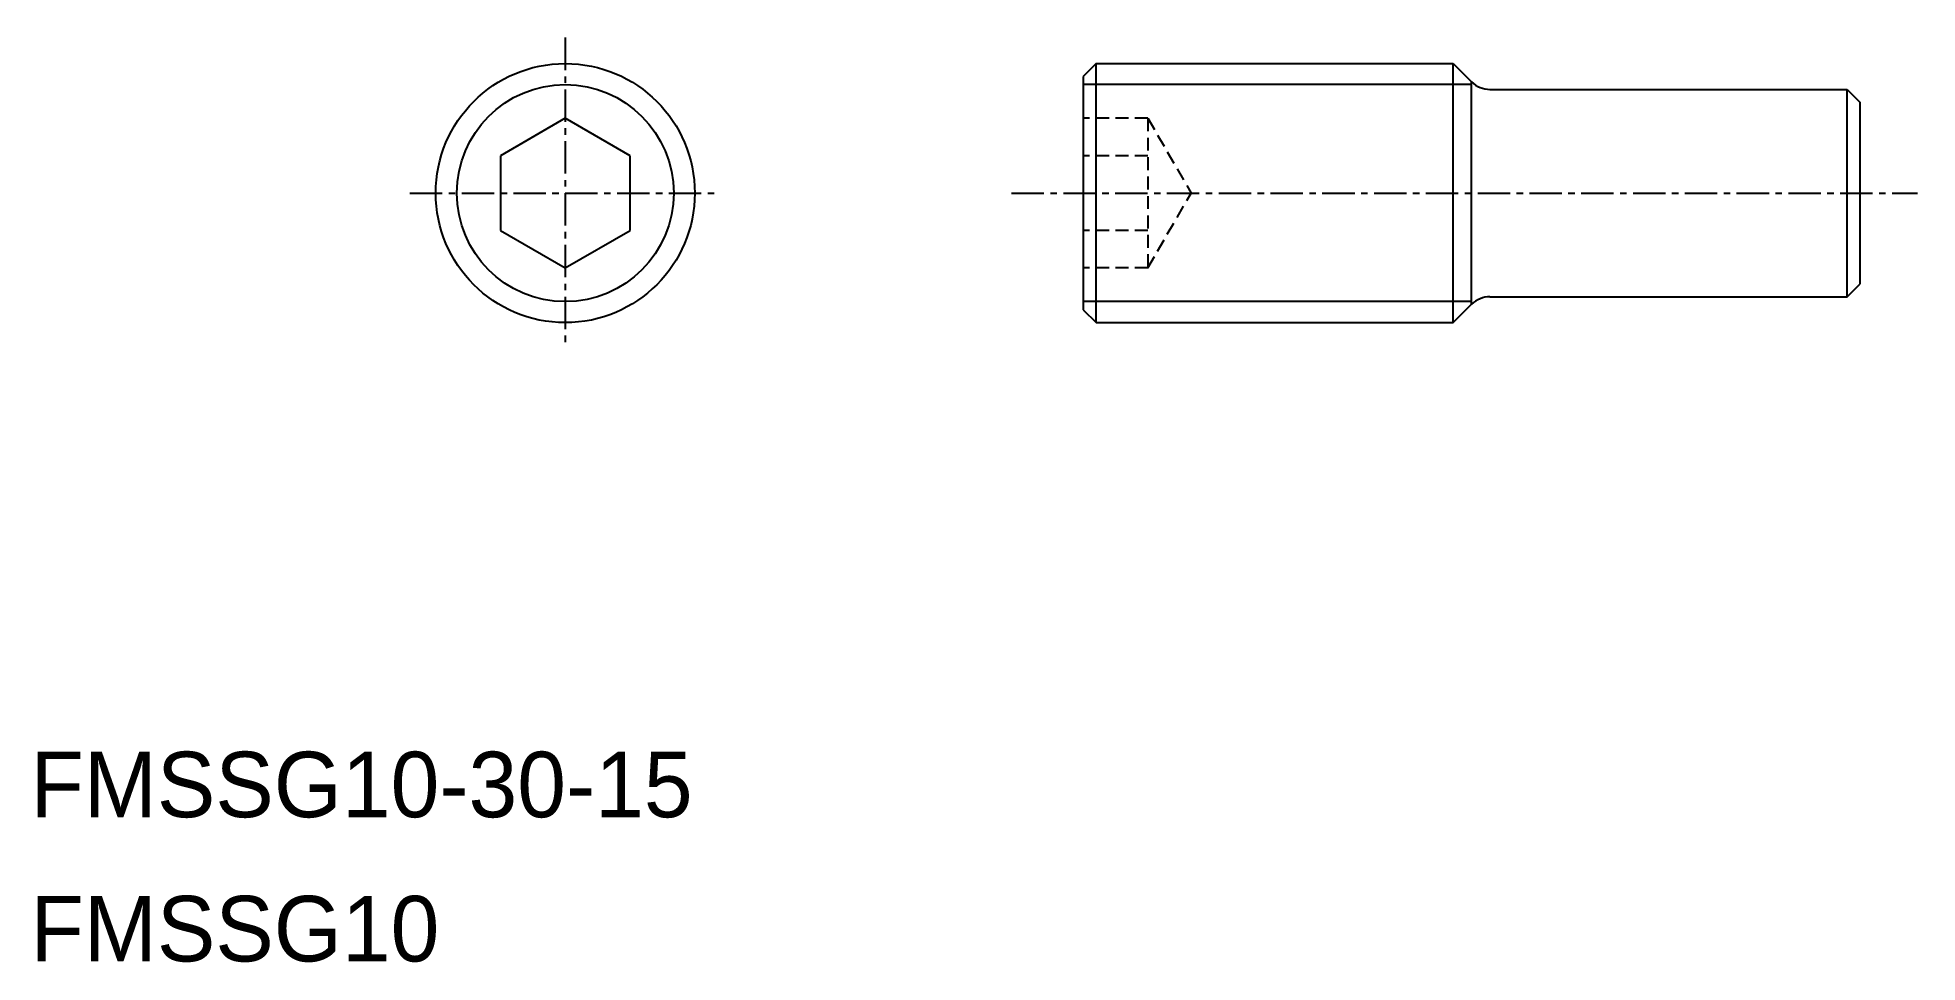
# Model space of a CAD drawing. Extents: x 6.1 to 78.7, y 17.9 to 53.6.
import ezdxf

# ---------------------------------------------------------------- set-up
doc = ezdxf.new("R2010")
doc.units = 0
doc.linetypes.add('CENTER', pattern=[2, 1.25, -0.25, 0.25, -0.25])
doc.linetypes.add('DASHED', pattern=[0.75, 0.5, -0.25])
doc.layers.get('0').update_dxf_attribs({"linetype": 'CONTINUOUS'})
doc.layers.add('CENTER', color=1, linetype='CENTER')

msp = doc.modelspace()

# ---------------------------------------------------------------- linework, layer by layer
at = {"color": 7, "linetype": 'CONTINUOUS'}
for p, q in [((46.949, 52.596), (46.449, 52.096)), ((46.949, 42.596), (46.949, 52.596)), ((46.949, 52.596), (60.742, 52.596)), ((60.742, 42.596), (60.742, 52.596)), ((60.742, 52.596), (61.449, 51.889)), ((46.449, 52.096), (46.449, 43.096)), ((61.449, 43.303), (61.449, 51.889)), ((62.156, 51.596), (75.949, 51.596)), ((75.949, 43.596), (75.949, 51.596)), ((75.949, 51.596), (76.449, 51.096)), ((76.449, 44.096), (76.449, 51.096)), ((26.449, 50.483), (23.949, 49.039)), ((28.949, 49.039), (26.449, 50.483)), ((23.949, 49.039), (23.949, 46.153)), ((28.949, 46.153), (28.949, 49.039)), ((23.949, 46.153), (26.449, 44.709)), ((26.449, 44.709), (28.949, 46.153)), ((62.156, 43.596), (75.949, 43.596)), ((75.949, 43.596), (76.449, 44.096)), ((46.449, 43.096), (46.949, 42.596)), ((60.742, 42.596), (61.449, 43.303)), ((46.949, 42.596), (60.742, 42.596))]:
    msp.add_line(p, q, dxfattribs=at)
at = {"color": 3, "linetype": 'CONTINUOUS'}
for p, q in [((61.449, 51.784), (46.449, 51.784)), ((61.449, 43.408), (46.449, 43.408))]:
    msp.add_line(p, q, dxfattribs=at)
at = {"color": 3, "linetype": 'DASHED'}
for p, q in [((48.949, 50.483), (46.449, 50.483)), ((48.949, 50.483), (50.615, 47.596)), ((48.949, 50.483), (48.949, 44.709)), ((48.949, 49.039), (46.449, 49.039)), ((48.949, 44.709), (50.615, 47.596)), ((48.949, 46.153), (46.449, 46.153)), ((48.949, 44.709), (46.449, 44.709))]:
    msp.add_line(p, q, dxfattribs=at)
at = {"color": 7, "linetype": 'CONTINUOUS'}
msp.add_circle((26.449, 47.596), 5, dxfattribs=at)
at = {"color": 3, "linetype": 'CONTINUOUS'}
msp.add_circle((26.449, 47.596), 4.188, dxfattribs=at)
at = {"color": 7, "linetype": 'CONTINUOUS'}
for centre, start, end in [((62.156, 52.596), 225, 270), ((62.156, 42.596), 90, 135)]:
    msp.add_arc(centre, 1, start, end, dxfattribs=at)
at = {"layer": 'CENTER', "color": 1, "linetype": 'CENTER'}
for p, q in [((26.449, 53.596), (26.449, 41.596)), ((20.449, 47.596), (32.449, 47.596)), ((43.684, 47.596), (78.664, 47.596))]:
    msp.add_line(p, q, dxfattribs=at)

# ---------------------------------------------------------------- texts
at = {"color": 7, "linetype": 'CONTINUOUS'}
for s, p in [('FMSSG10-30-15', (5.794, 23.506)), ('FMSSG10', (5.794, 17.942))]:
    msp.add_text(s, height=2.53, dxfattribs=at).set_placement(p)

doc.saveas('drawing.dxf')
